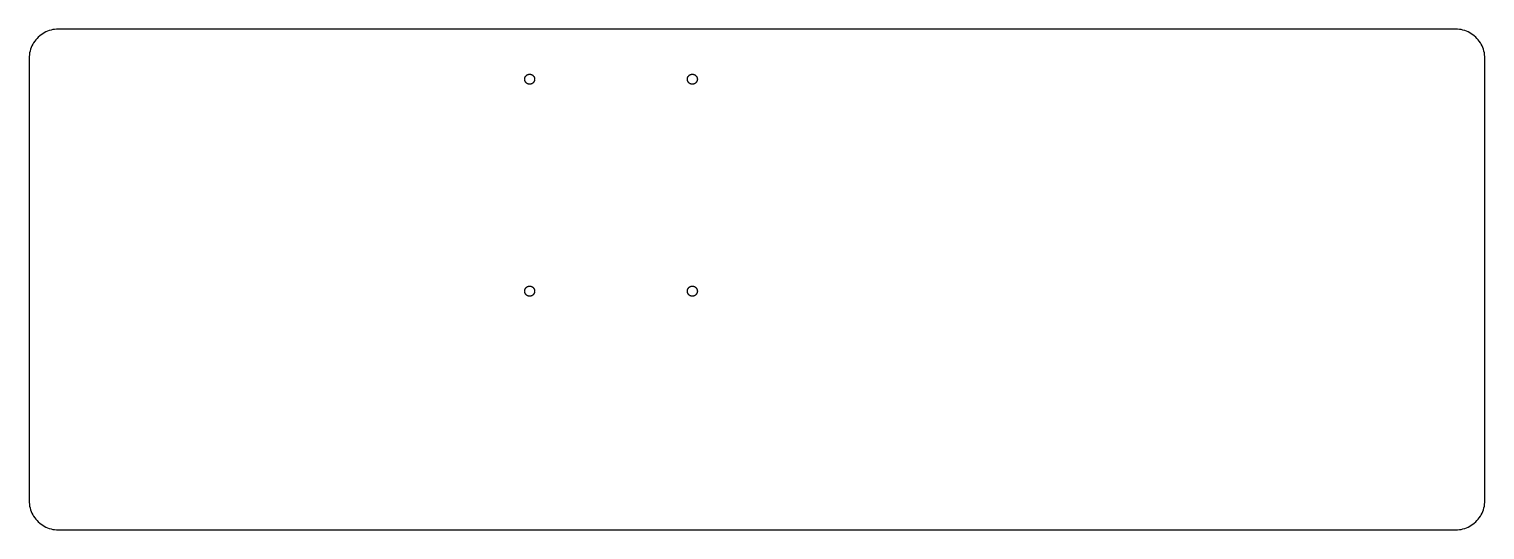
# Model space of a CAD drawing. Extents: x 0 to 698, y 0 to 240.
import ezdxf

# ---------------------------------------------------------------- set-up
doc = ezdxf.new("R2010")
doc.units = 0
doc.layers.get('0').update_dxf_attribs({"linetype": 'CONTINUOUS'})

msp = doc.modelspace()

# ---------------------------------------------------------------- linework, layer by layer
for points in [[(684.879, 0.027625), (685.755, 0.110394), (686.623, 0.247978), (687.482, 0.439836), (688.326, 0.685208), (689.154, 0.983129), (689.961, 1.33242), (690.745, 1.73171), (691.502, 2.17941), (692.229, 2.67376), (692.924, 3.21281), (693.584, 3.79444), (694.206, 4.41634), (694.787, 5.07606), (695.326, 5.77101), (695.821, 6.49842), (696.268, 7.25545), (696.668, 8.03909), (697.017, 8.84626), (697.315, 9.67376), (697.56, 10.5183), (697.752, 11.3767), (697.89, 12.2453), (697.972, 13.1209), (698, 14), (698, 226), (697.972, 226.879), (697.89, 227.755), (697.752, 228.623), (697.56, 229.482), (697.315, 230.326), (697.017, 231.154), (696.668, 231.961), (696.268, 232.745), (695.821, 233.502), (695.326, 234.229), (694.787, 234.924), (694.206, 235.584), (693.584, 236.206), (692.924, 236.787), (692.229, 237.326), (691.502, 237.821), (690.745, 238.268), (689.961, 238.668), (689.154, 239.017), (688.326, 239.315), (687.482, 239.56), (686.623, 239.752), (685.755, 239.89), (684.879, 239.972), (684, 240), (14, 240), (13.1209, 239.972), (12.2453, 239.89), (11.3767, 239.752), (10.5183, 239.56), (9.67376, 239.315), (8.84626, 239.017), (8.03909, 238.668), (7.25545, 238.268), (6.49842, 237.821), (5.77101, 237.326), (5.07606, 236.787), (4.41634, 236.206), (3.79444, 235.584), (3.21281, 234.924), (2.67376, 234.229), (2.17941, 233.502), (1.73171, 232.745), (1.33242, 231.961), (0.983129, 231.154), (0.685208, 230.326), (0.439836, 229.482), (0.247978, 228.623), (0.110394, 227.755), (0.027625, 226.879), (0, 226), (0, 14), (0.027625, 13.1209), (0.110394, 12.2453), (0.247978, 11.3767), (0.439836, 10.5183), (0.685208, 9.67376), (0.983129, 8.84626), (1.33242, 8.03909), (1.73171, 7.25545), (2.17941, 6.49842), (2.67376, 5.77101), (3.21281, 5.07606), (3.79444, 4.41634), (4.41634, 3.79444), (5.07606, 3.21281), (5.77101, 2.67376), (6.49842, 2.17941), (7.25545, 1.73171), (8.03909, 1.33242), (8.84626, 0.983129), (9.67376, 0.685208), (10.5183, 0.439836), (11.3767, 0.247978), (12.2453, 0.110394), (13.1209, 0.027625), (14, 0), (684, 0)], [(239.849, 213.605), (239.699, 213.619), (239.55, 213.643), (239.403, 213.675), (239.258, 213.717), (239.117, 213.769), (238.978, 213.828), (238.844, 213.897), (238.714, 213.974), (238.589, 214.058), (238.47, 214.151), (238.357, 214.25), (238.25, 214.357), (238.151, 214.47), (238.058, 214.589), (237.974, 214.714), (237.897, 214.844), (237.828, 214.978), (237.769, 215.117), (237.717, 215.258), (237.675, 215.403), (237.643, 215.55), (237.619, 215.699), (237.605, 215.849), (237.6, 216), (237.605, 216.151), (237.619, 216.301), (237.643, 216.45), (237.675, 216.597), (237.717, 216.742), (237.769, 216.883), (237.828, 217.022), (237.897, 217.156), (237.974, 217.286), (238.058, 217.411), (238.151, 217.53), (238.25, 217.643), (238.357, 217.75), (238.47, 217.849), (238.589, 217.942), (238.714, 218.026), (238.844, 218.103), (238.978, 218.172), (239.117, 218.231), (239.258, 218.283), (239.403, 218.325), (239.55, 218.357), (239.699, 218.381), (239.849, 218.395), (240, 218.4), (240.151, 218.395), (240.301, 218.381), (240.45, 218.357), (240.597, 218.325), (240.742, 218.283), (240.883, 218.231), (241.022, 218.172), (241.156, 218.103), (241.286, 218.026), (241.411, 217.942), (241.53, 217.849), (241.643, 217.75), (241.75, 217.643), (241.849, 217.53), (241.942, 217.411), (242.026, 217.286), (242.103, 217.156), (242.172, 217.022), (242.231, 216.883), (242.283, 216.742), (242.325, 216.597), (242.357, 216.45), (242.381, 216.301), (242.395, 216.151), (242.4, 216), (242.395, 215.849), (242.381, 215.699), (242.357, 215.55), (242.325, 215.403), (242.283, 215.258), (242.231, 215.117), (242.172, 214.978), (242.103, 214.844), (242.026, 214.714), (241.942, 214.589), (241.849, 214.47), (241.75, 214.357), (241.643, 214.25), (241.53, 214.151), (241.411, 214.058), (241.286, 213.974), (241.156, 213.897), (241.022, 213.828), (240.883, 213.769), (240.742, 213.717), (240.597, 213.675), (240.45, 213.643), (240.301, 213.619), (240.151, 213.605), (240, 213.6)], [(317.849, 213.605), (317.699, 213.619), (317.55, 213.643), (317.403, 213.675), (317.258, 213.717), (317.117, 213.769), (316.978, 213.828), (316.844, 213.897), (316.714, 213.974), (316.589, 214.058), (316.47, 214.151), (316.357, 214.25), (316.25, 214.357), (316.151, 214.47), (316.058, 214.589), (315.974, 214.714), (315.897, 214.844), (315.828, 214.978), (315.769, 215.117), (315.717, 215.258), (315.675, 215.403), (315.643, 215.55), (315.619, 215.699), (315.605, 215.849), (315.6, 216), (315.605, 216.151), (315.619, 216.301), (315.643, 216.45), (315.675, 216.597), (315.717, 216.742), (315.769, 216.883), (315.828, 217.022), (315.897, 217.156), (315.974, 217.286), (316.058, 217.411), (316.151, 217.53), (316.25, 217.643), (316.357, 217.75), (316.47, 217.849), (316.589, 217.942), (316.714, 218.026), (316.844, 218.103), (316.978, 218.172), (317.117, 218.231), (317.258, 218.283), (317.403, 218.325), (317.55, 218.357), (317.699, 218.381), (317.849, 218.395), (318, 218.4), (318.151, 218.395), (318.301, 218.381), (318.45, 218.357), (318.597, 218.325), (318.742, 218.283), (318.883, 218.231), (319.022, 218.172), (319.156, 218.103), (319.286, 218.026), (319.411, 217.942), (319.53, 217.849), (319.643, 217.75), (319.75, 217.643), (319.849, 217.53), (319.942, 217.411), (320.026, 217.286), (320.103, 217.156), (320.172, 217.022), (320.231, 216.883), (320.283, 216.742), (320.325, 216.597), (320.357, 216.45), (320.381, 216.301), (320.395, 216.151), (320.4, 216), (320.395, 215.849), (320.381, 215.699), (320.357, 215.55), (320.325, 215.403), (320.283, 215.258), (320.231, 215.117), (320.172, 214.978), (320.103, 214.844), (320.026, 214.714), (319.942, 214.589), (319.849, 214.47), (319.75, 214.357), (319.643, 214.25), (319.53, 214.151), (319.411, 214.058), (319.286, 213.974), (319.156, 213.897), (319.022, 213.828), (318.883, 213.769), (318.742, 213.717), (318.597, 213.675), (318.45, 213.643), (318.301, 213.619), (318.151, 213.605), (318, 213.6)], [(239.849, 112.005), (239.699, 112.019), (239.55, 112.043), (239.403, 112.075), (239.258, 112.117), (239.117, 112.169), (238.978, 112.228), (238.844, 112.297), (238.714, 112.374), (238.589, 112.458), (238.47, 112.551), (238.357, 112.65), (238.25, 112.757), (238.151, 112.87), (238.058, 112.989), (237.974, 113.114), (237.897, 113.244), (237.828, 113.378), (237.769, 113.517), (237.717, 113.658), (237.675, 113.803), (237.643, 113.95), (237.619, 114.099), (237.605, 114.249), (237.6, 114.4), (237.605, 114.551), (237.619, 114.701), (237.643, 114.85), (237.675, 114.997), (237.717, 115.142), (237.769, 115.284), (237.828, 115.422), (237.897, 115.556), (237.974, 115.686), (238.058, 115.811), (238.151, 115.93), (238.25, 116.043), (238.357, 116.15), (238.47, 116.249), (238.589, 116.342), (238.714, 116.426), (238.844, 116.503), (238.978, 116.572), (239.117, 116.631), (239.258, 116.683), (239.403, 116.725), (239.55, 116.757), (239.699, 116.781), (239.849, 116.795), (240, 116.8), (240.151, 116.795), (240.301, 116.781), (240.45, 116.757), (240.597, 116.725), (240.742, 116.683), (240.883, 116.631), (241.022, 116.572), (241.156, 116.503), (241.286, 116.426), (241.411, 116.342), (241.53, 116.249), (241.643, 116.15), (241.75, 116.043), (241.849, 115.93), (241.942, 115.811), (242.026, 115.686), (242.103, 115.556), (242.172, 115.422), (242.231, 115.284), (242.283, 115.142), (242.325, 114.997), (242.357, 114.85), (242.381, 114.701), (242.395, 114.551), (242.4, 114.4), (242.395, 114.249), (242.381, 114.099), (242.357, 113.95), (242.325, 113.803), (242.283, 113.658), (242.231, 113.517), (242.172, 113.378), (242.103, 113.244), (242.026, 113.114), (241.942, 112.989), (241.849, 112.87), (241.75, 112.757), (241.643, 112.65), (241.53, 112.551), (241.411, 112.458), (241.286, 112.374), (241.156, 112.297), (241.022, 112.228), (240.883, 112.169), (240.742, 112.117), (240.597, 112.075), (240.45, 112.043), (240.301, 112.019), (240.151, 112.005), (240, 112)], [(317.849, 112.005), (317.699, 112.019), (317.55, 112.043), (317.403, 112.075), (317.258, 112.117), (317.117, 112.169), (316.978, 112.228), (316.844, 112.297), (316.714, 112.374), (316.589, 112.458), (316.47, 112.551), (316.357, 112.65), (316.25, 112.757), (316.151, 112.87), (316.058, 112.989), (315.974, 113.114), (315.897, 113.244), (315.828, 113.378), (315.769, 113.517), (315.717, 113.658), (315.675, 113.803), (315.643, 113.95), (315.619, 114.099), (315.605, 114.249), (315.6, 114.4), (315.605, 114.551), (315.619, 114.701), (315.643, 114.85), (315.675, 114.997), (315.717, 115.142), (315.769, 115.284), (315.828, 115.422), (315.897, 115.556), (315.974, 115.686), (316.058, 115.811), (316.151, 115.93), (316.25, 116.043), (316.357, 116.15), (316.47, 116.249), (316.589, 116.342), (316.714, 116.426), (316.844, 116.503), (316.978, 116.572), (317.117, 116.631), (317.258, 116.683), (317.403, 116.725), (317.55, 116.757), (317.699, 116.781), (317.849, 116.795), (318, 116.8), (318.151, 116.795), (318.301, 116.781), (318.45, 116.757), (318.597, 116.725), (318.742, 116.683), (318.883, 116.631), (319.022, 116.572), (319.156, 116.503), (319.286, 116.426), (319.411, 116.342), (319.53, 116.249), (319.643, 116.15), (319.75, 116.043), (319.849, 115.93), (319.942, 115.811), (320.026, 115.686), (320.103, 115.556), (320.172, 115.422), (320.231, 115.284), (320.283, 115.142), (320.325, 114.997), (320.357, 114.85), (320.381, 114.701), (320.395, 114.551), (320.4, 114.4), (320.395, 114.249), (320.381, 114.099), (320.357, 113.95), (320.325, 113.803), (320.283, 113.658), (320.231, 113.517), (320.172, 113.378), (320.103, 113.244), (320.026, 113.114), (319.942, 112.989), (319.849, 112.87), (319.75, 112.757), (319.643, 112.65), (319.53, 112.551), (319.411, 112.458), (319.286, 112.374), (319.156, 112.297), (319.022, 112.228), (318.883, 112.169), (318.742, 112.117), (318.597, 112.075), (318.45, 112.043), (318.301, 112.019), (318.151, 112.005), (318, 112)]]:
    msp.add_lwpolyline(points, close=True)

doc.saveas('drawing.dxf')
